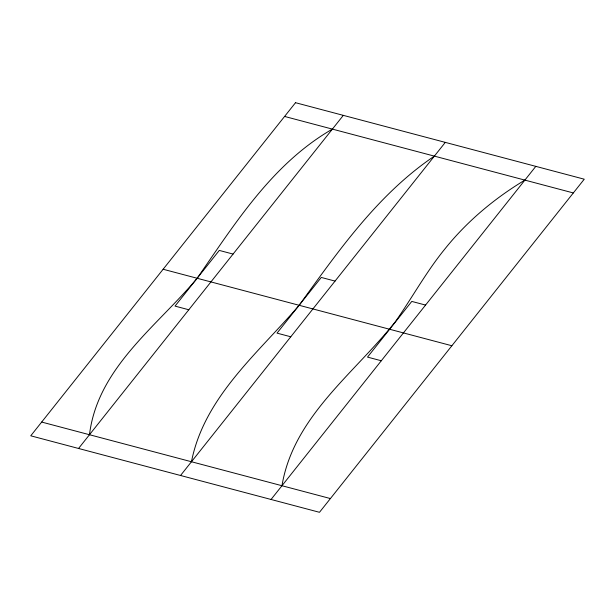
<?xml version="1.0" encoding="UTF-8"?>
<svg xmlns="http://www.w3.org/2000/svg" width="615" height="615" viewBox="0 0 615 615"><rect width="100%" height="100%" fill="white"/><g stroke="black" fill="none" stroke-linecap="round" stroke-linejoin="round"><path stroke-width="0.92" d="M89.475 434.728C97.67 367.724 156.848 326.519 197.154 278.264C235.391 223.014 272.522 163.598 332.392 129.104M281.97 485.727C293.555 416.286 354.417 373.559 395.368 321.683C412.112 297.845 426.08 272.084 444.507 249.421C466.716 221.569 494.414 198.43 524.887 180.103M191.457 461.742C204.318 396.79 258.162 353.171 299.136 305.286C338.55 250.828 377.741 194.386 434.375 156.125M78.551 448.466L343.316 115.366M180.533 475.487L445.298 142.38M271.046 499.465L535.811 166.365M233.07 254.072L219.286 250.42L175.021 306.109L188.805 309.76M335.052 281.086L321.268 277.442L277.004 333.13L290.78 336.782M425.565 305.071L411.781 301.419L367.516 357.107L381.292 360.759M284.591 116.443L573.326 192.941M163.129 269.255L451.871 345.745M41.674 422.059L330.409 498.557M295.515 102.697L30.75 435.804L319.485 512.303L584.25 179.196L295.515 102.697"/></g></svg>
